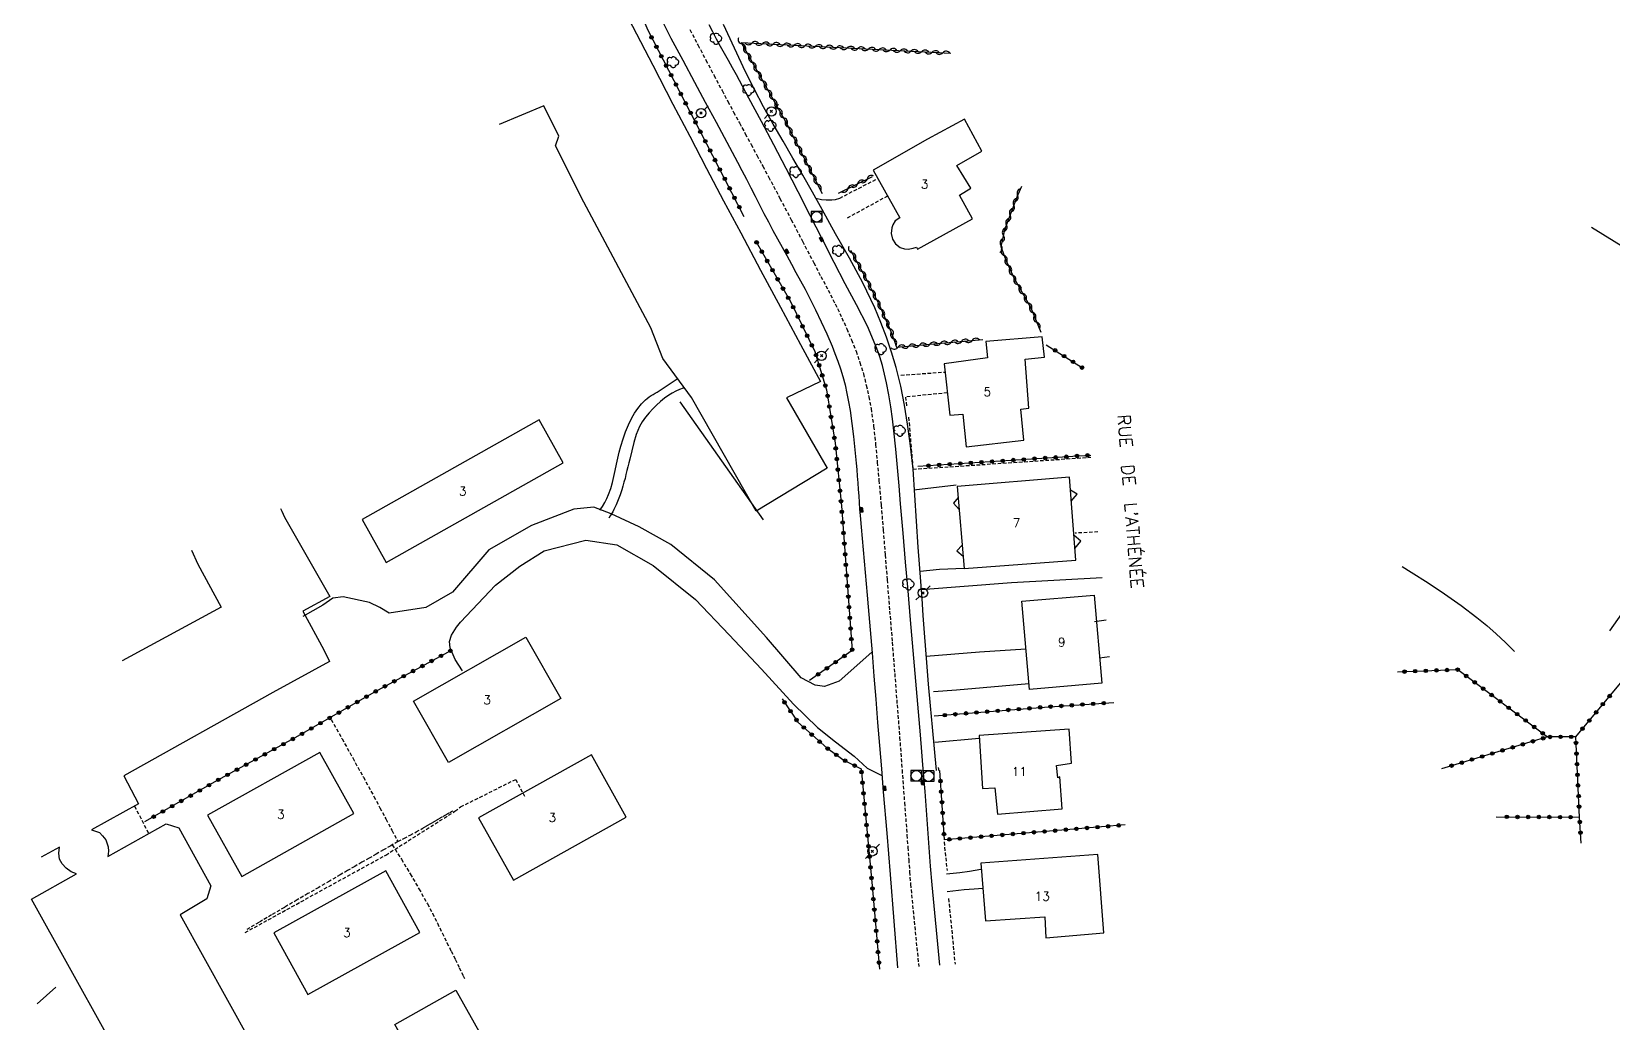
# Model space of a CAD drawing. Header units: millimetres. Extents: x 146997 to 148001, y 141998 to 143001.
# Drawn here: x 147418 to 147641.2, y 142749.5 to 142889.4 of the extents above; entities that cross this region are included whole.
import ezdxf
from ezdxf.enums import TextEntityAlignment as Align

# ---------------------------------------------------------------- set-up
doc = ezdxf.new("R2010")
doc.units = ezdxf.units.MM
doc.linetypes.add('DASHED', pattern=[0.75, 0.5, -0.25])
doc.layers.get('0').update_dxf_attribs({"linetype": 'CONTINUOUS'})
for name, color, linetype in [('W0001', 6, 'DASHED'), ('W0008', 7, 'CONTINUOUS'), ('W0014', 7, 'CONTINUOUS'), ('W0017', 7, 'CONTINUOUS'), ('W0070', 7, 'DASHED'), ('W0071', 7, 'CONTINUOUS'), ('W0101', 7, 'CONTINUOUS'), ('W0104', 1, 'CONTINUOUS'), ('W0112', 1, 'DASHED'), ('W0300', 7, 'CONTINUOUS'), ('W0310', 3, 'CONTINUOUS'), ('W0323', 7, 'CONTINUOUS'), ('W0330', 7, 'CONTINUOUS'), ('W0333', 7, 'CONTINUOUS'), ('W0401', 7, 'CONTINUOUS'), ('W0420', 7, 'CONTINUOUS'), ('W0473', 7, 'CONTINUOUS'), ('W0989', 7, 'CONTINUOUS'), ('W0991', 7, 'CONTINUOUS')]:
    doc.layers.add(name, color=color, linetype=linetype)
doc.styles.get("Standard").update_dxf_attribs({"font": 'romans.shx', "width": 0.85})

# ---------------------------------------------------------------- blocks, each defined once
blk = doc.blocks.new('T401')
for p, q in [((-0.3, 0.3), (0, 0.3)), ((-0.3, -0.25), (-0.3, 0.3)), ((-0.3, 0.15), (0, 0.15)), ((-0.3, 0), (0, 0)), ((0, 0.3), (0, -0.25)), ((-0.3, -0.15), (0, -0.15)), ((-0.3, -0.25), (-0.3, -0.3)), ((-0.3, -0.3), (0, -0.3)), ((0, -0.3), (0, -0.25))]:
    blk.add_line(p, q)
blk = doc.blocks.new('T473')
for p, q in [((-0.166667, 0.166667), (0.166667, -0.166667)), ((-0.166667, -0.166667), (0.166667, 0.166667)), ((0.500001, 0.500001), (1.000002, 1.000002)), ((-1.000002, -1.000002), (-0.500001, -0.500001))]:
    blk.add_line(p, q)
blk.add_ellipse((0, 0), major_axis=(0.471405, 0.471405), ratio=1, start_param=5.4977871438, end_param=11.780972451)
blk = doc.blocks.new('T420')
for p, q in [((0.75, 0.75), (-0.75, 0.75)), ((-0.75, 0.75), (-0.75, -0.75)), ((0.75, 0.75), (0.75, -0.75)), ((0.75, -0.75), (-0.75, -0.75))]:
    blk.add_line(p, q)
blk.add_ellipse((0, 0), major_axis=(-0.53, 0.53), ratio=1, start_param=3.926991, end_param=10.210176)
blk = doc.blocks.new('T300')
for p, q in [((-0.8, 0.51), (-0.86, 0.34)), ((-0.86, 0.34), (-0.86, 0.17)), ((-0.86, 0.17), (-0.74, 0.06)), ((-0.69, 0.63), (-0.8, 0.51)), ((-0.8, -0.06), (-0.74, 0.06)), ((-0.74, 0.06), (-0.69, 0.11)), ((-0.57, 0.69), (-0.69, 0.63)), ((-0.46, 0.69), (-0.57, 0.69)), ((-0.29, 0.63), (-0.46, 0.69)), ((-0.29, 0.63), (-0.17, 0.74)), ((-0.23, 0.57), (-0.29, 0.63)), ((-0.17, 0.74), (-0.06, 0.8)), ((-0.06, 0.8), (0.06, 0.8)), ((0.06, 0.8), (0.23, 0.74)), ((0.23, 0.74), (0.34, 0.63)), ((0.34, 0.63), (0.4, 0.51)), ((0.46, 0.46), (0.34, 0.46)), ((0.4, 0.51), (0.4, 0.46)), ((0.57, 0.4), (0.46, 0.46)), ((0.57, 0.4), (0.69, 0.29)), ((0.69, 0.29), (0.74, 0.17)), ((0.74, 0.06), (0.69, -0.17)), ((0.74, 0.17), (0.74, 0.06)), ((-0.8, -0.17), (-0.8, -0.06)), ((-0.8, -0.23), (-0.8, -0.17)), ((-0.74, -0.34), (-0.8, -0.23)), ((-0.69, -0.4), (-0.74, -0.34)), ((-0.51, -0.46), (-0.69, -0.4)), ((-0.4, -0.46), (-0.51, -0.46)), ((-0.4, -0.46), (-0.34, -0.46)), ((-0.34, -0.46), (-0.34, -0.4)), ((-0.34, -0.51), (-0.34, -0.46)), ((-0.29, -0.63), (-0.34, -0.51)), ((-0.17, -0.74), (-0.29, -0.63)), ((-0.06, -0.8), (-0.17, -0.74)), ((0.06, -0.8), (-0.06, -0.8)), ((0.17, -0.74), (0.06, -0.8)), ((0.23, -0.69), (0.17, -0.74)), ((0.29, -0.46), (0.23, -0.46)), ((0.29, -0.63), (0.23, -0.69)), ((0.46, -0.4), (0.29, -0.46)), ((0.34, -0.51), (0.29, -0.63)), ((0.34, -0.51), (0.34, -0.46)), ((0.57, -0.34), (0.46, -0.4)), ((0.63, -0.29), (0.57, -0.34)), ((0.69, -0.17), (0.63, -0.29))]:
    blk.add_line(p, q)
blk = doc.blocks.new('t323o')
at = {"color": 0, "linetype": 'Continuous'}
for radius in [0.25, 0.15]:
    blk.add_circle((0, 0), radius, dxfattribs=at)
blk = doc.blocks.new('t310o')
at = {"color": 0, "linetype": 'Continuous'}
for centre, start, end in [((-0.5, 0.38), 216.8699, 323.1304), ((0.5, -0.37), 36.8699, 143.1303)]:
    blk.add_arc(centre, 0.625, start, end, dxfattribs=at)

msp = doc.modelspace()

# ---------------------------------------------------------------- linework, layer by layer
at = {"layer": 'W0001'}
msp.add_lwpolyline([(147510.93, 142889.65), (147512.06, 142887.49), (147513.19, 142885.34), (147514.33, 142883.19), (147515.47, 142881.04), (147516.28, 142879.52), (147517.1, 142878), (147517.92, 142876.47), (147518.75, 142874.95), (147519.57, 142873.43), (147520.39, 142871.91), (147521.21, 142870.39), (147522.03, 142868.86), (147523.64, 142865.83), (147525.24, 142862.8), (147526.83, 142859.77), (147528.41, 142856.73), (147529.42, 142854.8), (147530.44, 142852.88), (147531.44, 142850.94), (147532.38, 142848.97), (147533.08, 142847.42), (147533.75, 142845.86), (147534.38, 142844.27), (147534.94, 142842.66), (147535.42, 142841.06), (147535.83, 142839.44), (147536.19, 142837.81), (147536.5, 142836.16), (147536.87, 142833.63), (147537.15, 142831.09), (147537.37, 142828.55), (147537.61, 142826.01), (147537.93, 142822.5), (147538.22, 142818.99), (147538.49, 142815.49), (147538.77, 142811.98), (147539.13, 142807.57), (147539.49, 142803.16), (147539.84, 142798.75), (147540.18, 142794.34), (147540.54, 142789.74), (147540.88, 142785.14), (147541.22, 142780.54), (147541.57, 142775.94), (147541.69, 142774.2), (147541.82, 142772.47), (147541.95, 142770.73), (147542.07, 142769), (147542.07, 142769), (147542.07, 142769), (147542.07, 142769), (147543.23, 142757.39), (147543.23, 142757.39), (147543.23, 142757.39)], dxfattribs=at)
at = {"layer": 'W0008'}
for points in [[(147502.69, 142910.48), (147502.72, 142909.5), (147502.78, 142908.51), (147502.86, 142907.53), (147502.96, 142906.55), (147503.16, 142905.04), (147503.39, 142903.53), (147503.66, 142902.03), (147503.96, 142900.53), (147504.25, 142899.13), (147504.56, 142897.74), (147504.91, 142896.35), (147505.33, 142894.98), (147506.62, 142891.66), (147508.22, 142888.46), (147509.92, 142885.34), (147511.57, 142882.21)], [(147511.57, 142882.21), (147513.1, 142879.4), (147514.63, 142876.59), (147516.14, 142873.78), (147517.64, 142870.95), (147518.28, 142869.75), (147518.9, 142868.54), (147519.52, 142867.33), (147520.14, 142866.12), (147520.76, 142864.92), (147521.38, 142863.71), (147522.01, 142862.5), (147522.64, 142861.3), (147523.28, 142860.11), (147523.93, 142858.92), (147524.59, 142857.74), (147525.25, 142856.56), (147525.9, 142855.38), (147526.55, 142854.19), (147527.19, 142853), (147527.8, 142851.79), (147528.64, 142850.11), (147529.46, 142848.41), (147530.25, 142846.7), (147530.99, 142844.97), (147531.41, 142843.91), (147531.82, 142842.84), (147532.19, 142841.75), (147532.53, 142840.66), (147532.84, 142839.48), (147533.1, 142838.29), (147533.33, 142837.1), (147533.54, 142835.9), (147533.81, 142834.05), (147534.04, 142832.19), (147534.22, 142830.33), (147534.4, 142828.46), (147534.49, 142827.54), (147534.56, 142826.61), (147534.63, 142825.68), (147534.7, 142824.75), (147534.76, 142823.82), (147534.83, 142822.89), (147534.89, 142821.97), (147534.97, 142821.04), (147535.1, 142819.43), (147535.24, 142817.82), (147535.38, 142816.22), (147535.53, 142814.61), (147535.67, 142813), (147535.82, 142811.4), (147535.96, 142809.79), (147536.1, 142808.18), (147536.37, 142804.92), (147536.64, 142801.65), (147536.91, 142798.38), (147537.17, 142795.12), (147537.43, 142791.85), (147537.69, 142788.58), (147537.96, 142785.31), (147538.23, 142782.04), (147538.71, 142776.21), (147539.2, 142770.38), (147539.2, 142770.38), (147540.23, 142757.2), (147540.23, 142757.2)]]:
    msp.add_lwpolyline(points, dxfattribs=at)
at = {"layer": 'W0014'}
for points in [[(147546.23, 142757.58), (147546.23, 142757.58), (147545.11, 142768.92), (147545.11, 142768.92), (147545.11, 142768.92), (147544.91, 142771.55), (147544.72, 142774.18), (147544.53, 142776.81), (147544.33, 142779.44), (147544.13, 142782.07), (147543.93, 142784.7), (147543.48, 142790.1), (147543.03, 142795.5), (147542.56, 142800.91), (147542.09, 142806.31), (147541.74, 142810.4), (147541.39, 142814.49), (147541.03, 142818.58), (147540.67, 142822.68), (147540.45, 142825.26), (147540.24, 142827.84), (147540.01, 142830.41), (147539.73, 142832.99), (147539.51, 142834.7), (147539.28, 142836.4), (147539.01, 142838.1), (147538.68, 142839.79), (147538.4, 142841.02), (147538.1, 142842.25), (147537.75, 142843.46), (147537.34, 142844.65), (147536, 142847.77), (147534.47, 142850.8), (147532.86, 142853.78), (147531.3, 142856.78), (147529.62, 142860.11), (147527.93, 142863.43), (147526.23, 142866.75), (147524.52, 142870.06), (147522.78, 142873.37), (147521.02, 142876.66), (147519.25, 142879.96), (147517.49, 142883.25), (147516.94, 142884.27), (147516.38, 142885.28), (147515.81, 142886.28), (147515.25, 142887.29), (147514.69, 142888.3), (147514.15, 142889.32), (147513.63, 142890.35)], [(147545.76, 142785.05), (147545.46, 142788.1), (147545.17, 142791.15), (147544.89, 142794.2), (147544.63, 142797.25), (147544.43, 142799.67), (147544.24, 142802.08), (147544.06, 142804.5), (147543.88, 142806.92), (147543.7, 142809.33), (147543.53, 142811.75), (147543.35, 142814.17), (147543.17, 142816.58), (147542.92, 142820.26), (147542.7, 142823.94), (147542.43, 142827.62), (147542.03, 142831.28), (147541.65, 142833.97), (147541.21, 142836.65), (147540.69, 142839.32), (147540.04, 142841.96), (147539.41, 142844.11), (147538.69, 142846.22), (147537.89, 142848.31), (147537.02, 142850.37), (147535.32, 142853.92), (147533.44, 142857.39), (147531.5, 142860.82), (147529.59, 142864.26), (147528.24, 142866.69), (147526.86, 142869.1), (147525.47, 142871.5), (147524.08, 142873.9), (147522.69, 142876.31), (147521.34, 142878.73), (147520.04, 142881.19), (147518.79, 142883.67), (147517.2, 142887.01), (147515.68, 142890.39)]]:
    msp.add_lwpolyline(points, dxfattribs=at)
at = {"layer": 'W0017'}
for points in [[(147662.98, 142871.63), (147653.92, 142877.38), (147643.03, 142858.75), (147638.22, 142861.71)], [(147528.72, 142865.84), (147529.53, 142865.68), (147530.18, 142865.6), (147530.98, 142865.64), (147531.47, 142865.69), (147532.08, 142865.86)], [(147548.5, 142825.34), (147542.55, 142824.61)], [(147536.62, 142801.76), (147532.01, 142797.67), (147529.91, 142796.91), (147528.62, 142797.12), (147526.64, 142798.14), (147521.75, 142803.84), (147514.42, 142811.96), (147508.23, 142816.97), (147503.77, 142819.44), (147499.8, 142821.28), (147497.38, 142822.22), (147494.52, 142821.95), (147488.54, 142819.64), (147482.54, 142816.19), (147477.4, 142810.24), (147473.64, 142808.08), (147468.46, 142807.26), (147467.14, 142808.06), (147465.68, 142808.79), (147461.97, 142809.59), (147460.52, 142809.39), (147459.11, 142808.42), (147456.26, 142806.81)], [(147478.84, 142799.14), (147477.78, 142800.73), (147477.1, 142802.37), (147477, 142803.25), (147477.26, 142804.15), (147477.95, 142805.31), (147478.55, 142805.98), (147483.5, 142811.24), (147486.91, 142813.89), (147490.37, 142816.05), (147496.22, 142817.57), (147500.6, 142816.9), (147505.76, 142814), (147511.73, 142809.2), (147516.48, 142804.21), (147521.02, 142799.38), (147525.57, 142794.41), (147528.96, 142791.11), (147531.5, 142789.12), (147534.14, 142787.07), (147535.97, 142785.38), (147538.03, 142784.37)], [(147549.66, 142813.56), (147546.18, 142813.41), (147543.42, 142813.15)], [(147543.6, 142810.6), (147556.34, 142811.59), (147569.13, 142812.3)], [(147544.29, 142801.22), (147551.8, 142801.79)], [(147551.8, 142801.79), (147558.37, 142802.23)], [(147558.79, 142797.31), (147548.58, 142796.39), (147545.33, 142796.15)], [(147545.52, 142789.04), (147551.78, 142789.63)], [(147547.15, 142770.46), (147549.03, 142770.64), (147550.4, 142770.83), (147551.99, 142771.11)], [(147547.27, 142767.97), (147549.64, 142768.24), (147551.04, 142768.36), (147552.3, 142768.45)], [(147421.39, 142754.49), (147418.78, 142752.12)]]:
    msp.add_lwpolyline(points, dxfattribs=at)
at = {"layer": 'W0070'}
for points in [[(147460.29, 142792.25), (147461.81, 142789.54), (147463.32, 142786.83), (147464.82, 142784.11), (147466.31, 142781.38), (147467.16, 142779.8), (147468.01, 142778.21), (147468.86, 142776.61), (147469.7, 142775.02)], [(147448.12, 142762.18), (147467.99, 142773.12), (147477.76, 142779.31), (147478.55, 142779.92), (147486.33, 142783.8), (147487.57, 142781.41)], [(147469.7, 142775.02), (147470.55, 142775.47), (147471.41, 142775.92), (147472.26, 142776.38), (147473.11, 142776.85), (147473.6, 142777.13), (147474.09, 142777.42), (147474.57, 142777.7), (147475.06, 142777.99), (147475.54, 142778.28), (147476.03, 142778.57), (147476.52, 142778.85), (147477.02, 142779.13), (147477.14, 142779.19), (147477.26, 142779.26), (147477.38, 142779.32), (147477.51, 142779.38)], [(147469.7, 142775.02), (147468.68, 142774.43), (147467.66, 142773.85), (147466.65, 142773.26), (147465.63, 142772.68), (147464.61, 142772.1), (147463.6, 142771.51), (147462.58, 142770.93), (147461.57, 142770.34), (147460.04, 142769.45), (147458.52, 142768.56), (147457, 142767.67), (147455.47, 142766.78), (147453.67, 142765.73), (147451.87, 142764.67), (147450.07, 142763.62), (147448.27, 142762.56)], [(147468.9, 142774.58), (147470.19, 142772.53), (147471.45, 142770.45), (147472.67, 142768.35), (147473.86, 142766.24), (147474.58, 142764.88), (147475.27, 142763.5), (147475.95, 142762.12), (147476.63, 142760.74), (147477.21, 142759.57), (147477.8, 142758.4), (147478.37, 142757.22), (147478.93, 142756.04), (147478.97, 142755.95), (147479.01, 142755.86), (147479.04, 142755.78), (147479.08, 142755.69)]]:
    msp.add_lwpolyline(points, dxfattribs=at)
at = {"layer": 'W0071'}
for points in [[(147498.22, 142821.83), (147498.58, 142822.35), (147498.9, 142822.89), (147499.19, 142823.45), (147499.44, 142824.03), (147499.74, 142824.86), (147499.98, 142825.71), (147500.19, 142826.57), (147500.38, 142827.43), (147500.55, 142828.29), (147500.74, 142829.15), (147500.95, 142830), (147501.19, 142830.85), (147501.51, 142831.86), (147501.85, 142832.87), (147502.24, 142833.87), (147502.71, 142834.84), (147503.12, 142835.52), (147503.58, 142836.18), (147504.09, 142836.8), (147504.65, 142837.37), (147504.9, 142837.59), (147505.17, 142837.79), (147505.45, 142837.98), (147505.73, 142838.16), (147506.02, 142838.32), (147506.3, 142838.49), (147506.58, 142838.66), (147506.86, 142838.84), (147507.43, 142839.22), (147507.99, 142839.6), (147508.56, 142839.98), (147509.12, 142840.36)], [(147509.99, 142839.03), (147509.46, 142838.84), (147508.94, 142838.61), (147508.43, 142838.35), (147507.95, 142838.06), (147507.34, 142837.63), (147506.77, 142837.15), (147506.23, 142836.65), (147505.71, 142836.12), (147505.18, 142835.54), (147504.67, 142834.94), (147504.21, 142834.3), (147503.81, 142833.61), (147503.34, 142832.5), (147503.01, 142831.34), (147502.73, 142830.18), (147502.44, 142829.03), (147502.3, 142828.48), (147502.16, 142827.93), (147502.03, 142827.39), (147501.9, 142826.84), (147501.77, 142826.29), (147501.62, 142825.74), (147501.47, 142825.2), (147501.3, 142824.66), (147501.06, 142823.96), (147500.79, 142823.26), (147500.5, 142822.57), (147500.18, 142821.89), (147500.03, 142821.58), (147499.86, 142821.28), (147499.68, 142820.99), (147499.5, 142820.7)], [(147640.8, 142804.79), (147643.08, 142807.99)]]:
    msp.add_lwpolyline(points, dxfattribs=at)
at = {"layer": 'W0101'}
for points in [[(147536.78, 142869.82), (147540.57, 142863.08), (147539.93, 142862.65), (147539.59, 142862.11), (147539.42, 142861.65), (147539.33, 142860.89), (147539.54, 142860.06), (147539.95, 142859.41), (147540.6, 142858.9), (147541.23, 142858.69), (147541.75, 142858.67), (147542.45, 142858.79), (147542.91, 142858.96), (147543.08, 142858.65), (147550.82, 142862.93), (147548.99, 142866.27), (147550.61, 142867.26), (147548.61, 142870.45), (147552.14, 142872.51), (147549.7, 142877.02), (147544.47, 142874.2)], [(147546.81, 142842.46), (147547.63, 142835.22), (147549.45, 142835.34), (147549.95, 142830.75), (147558.09, 142831.68), (147557.66, 142836.09), (147558.76, 142836.22), (147558.24, 142843.13), (147561.01, 142843.41), (147560.65, 142846.3), (147552.72, 142845.62), (147552.93, 142843.33)], [(147468.06, 142814.42), (147493.05, 142828.48), (147489.64, 142834.55), (147464.65, 142820.49)], [(147548.67, 142825.15), (147549.66, 142813.56), (147565.4, 142814.74), (147564.52, 142826.49)], [(147568.01, 142809.83), (147569.07, 142797.37), (147558.86, 142796.51), (147557.8, 142808.97)], [(147471.89, 142794.83), (147487.77, 142803.88), (147492.7, 142795.23), (147476.82, 142786.19)], [(147551.76, 142789.99), (147552.26, 142782.51), (147553.96, 142782.61), (147554.35, 142778.91), (147563.5, 142779.66), (147563.14, 142784.14), (147562.87, 142784.04), (147562.71, 142785.77), (147564.82, 142786.1), (147564.46, 142790.9)], [(147463.5, 142778.98), (147458.66, 142787.62), (147442.83, 142778.74), (147447.67, 142770.1)], [(147497.02, 142787.27), (147481.08, 142778.39), (147486, 142769.57), (147501.93, 142778.45)], [(147552.01, 142771.99), (147552.67, 142763.82), (147561.02, 142764.42), (147561.18, 142761.42), (147569.36, 142762.12), (147568.5, 142773.18)], [(147467.99, 142770.9), (147452.19, 142762.14), (147457, 142753.45), (147472.81, 142762.2)], [(147477.89, 142754.04), (147486.71, 142738.28), (147478.11, 142733.46), (147469.27, 142749.22)]]:
    msp.add_lwpolyline(points, close=True, dxfattribs=at)
for points in [[(147453.11, 142822.03), (147453.31, 142821.66), (147453.71, 142820.81), (147460.11, 142809.63), (147456.26, 142807.55), (147459.26, 142802.1), (147460.03, 142800.45), (147452.02, 142796.05), (147431.02, 142784.3), (147433.06, 142780.33), (147426.42, 142776.69), (147427.55, 142776.31), (147427.97, 142775.84), (147428.46, 142775.27), (147428.79, 142774.3), (147428.86, 142773.66), (147428.74, 142772.92), (147436.98, 142777.53), (147438.77, 142776.96), (147443.27, 142768.75), (147442.74, 142766.92), (147438.96, 142764.67), (147448.96, 142746.59)], [(147440.56, 142816.16), (147441.44, 142814.17), (147444.73, 142808.11), (147430.79, 142800.56)], [(147433.85, 142738.38), (147417.98, 142766.91), (147424.32, 142770.45), (147423.55, 142770.73), (147422.86, 142771.25), (147422.28, 142771.88), (147421.92, 142772.53), (147421.82, 142773.4), (147421.9, 142774.21), (147419.34, 142772.81)]]:
    msp.add_lwpolyline(points, dxfattribs=at)
at = {"layer": 'W0104'}
for points in [[(147548.8, 142823.62), (147548.14, 142822.8), (147548.95, 142821.89)], [(147564.77, 142823.1), (147565.59, 142824.05), (147564.66, 142824.64)], [(147565.27, 142816.42), (147566.13, 142817.44), (147565.14, 142818.27)], [(147549.38, 142816.86), (147548.63, 142816.09), (147549.51, 142815.3)], [(147569.69, 142806.26), (147568.07, 142806.04)], [(147568.76, 142800.94), (147570.17, 142801.13)]]:
    msp.add_lwpolyline(points, dxfattribs=at)
at = {"layer": 'W0112'}
for points in [[(147532.08, 142865.86), (147537.45, 142868.64)], [(147538.84, 142866.15), (147532.96, 142862.94)], [(147540.73, 142840.87), (147546.94, 142841.31)], [(147547.27, 142838.37), (147541.37, 142837.78), (147541.52, 142836.45)], [(147541.81, 142834.93), (147542.41, 142827.59), (147567.54, 142829.28)], [(147568.53, 142818.73), (147565.33, 142818.57)], [(147545.97, 142785.48), (147546.07, 142784.95)], [(147432.52, 142780.03), (147434.51, 142776.15)], [(147546.81, 142774.97), (147547.23, 142770.96)], [(147547.45, 142766.97), (147548.36, 142757.72)]]:
    msp.add_lwpolyline(points, dxfattribs=at)
at = {"layer": 'W0300'}
for points in [[(147509.52, 142837.11), (147521.25, 142820.45)], [(147611.5, 142813.87), (147612.77, 142813.06), (147615.14, 142811.54), (147617.49, 142809.98), (147619.8, 142808.36), (147622.05, 142806.66), (147623.43, 142805.53), (147624.77, 142804.35), (147626.07, 142803.12), (147627.33, 142801.85)]]:
    msp.add_lwpolyline(points, dxfattribs=at)
at = {"layer": 'W0310'}
for points in [[(147518.17, 142887.82), (147524.44, 142876.69), (147529.62, 142866.5)], [(147518.17, 142887.82), (147547.76, 142886.32)], [(147531.91, 142866.54), (147536.72, 142868.93)], [(147557.73, 142867.49), (147557.08, 142866.02), (147555.34, 142861.37), (147554.84, 142859.01), (147555.47, 142857.26), (147556.6, 142854.7), (147559.05, 142850.39), (147560.47, 142846.94)], [(147533.62, 142858.53), (147535.9, 142854.28), (147537.73, 142850.63), (147539.22, 142847.29), (147539.81, 142845.65), (147540.1, 142844.81), (147552.29, 142845.9)]]:
    msp.add_lwpolyline(points, dxfattribs=at)
at = {"layer": 'W0323'}
for points in [[(147518.6, 142863.24), (147512.42, 142875.23), (147504.97, 142889.61), (147503.17, 142894.14), (147500.92, 142900.85), (147500.13, 142908.36)], [(147520.28, 142859.71), (147525.12, 142851.26), (147528.58, 142844.21), (147530.23, 142838.8), (147531.45, 142831.25), (147532.32, 142822.43), (147533.09, 142812.23), (147533.85, 142801.99), (147527.81, 142797.77)], [(147561.23, 142845.17), (147566.37, 142841.89)], [(147636, 142789.8), (147643.72, 142799.1), (147651.63, 142809.56), (147661.96, 142827.3), (147671.6, 142842.86), (147680.82, 142824.58), (147686.74, 142811.03)], [(147543.12, 142828.01), (147565.01, 142829.42), (147567.52, 142829.58)], [(147477.31, 142802.06), (147466.32, 142796.08), (147455.55, 142789.88), (147444.2, 142783.65), (147433.91, 142777.79)], [(147610.83, 142798.99), (147619.35, 142799.3), (147632.02, 142789.79), (147617.03, 142785.31)], [(147523.95, 142795.19), (147526.18, 142791.86), (147530.24, 142788.24), (147532.66, 142786.52), (147535.12, 142785.27), (147536.67, 142768.78), (147537.7, 142757.03)], [(147545.42, 142792.75), (147561.01, 142794.01), (147570.77, 142794.66)], [(147636.54, 142778.45), (147636, 142789.8), (147632.02, 142789.79)], [(147572.38, 142777.38), (147565.7, 142776.84), (147546.86, 142775.27), (147546.2, 142785.06)], [(147624.78, 142778.52), (147636.54, 142778.45)], [(147636.76, 142774.79), (147636.54, 142778.45)]]:
    msp.add_lwpolyline(points, dxfattribs=at)
at = {"layer": 'W0330'}
msp.add_lwpolyline([(147529.37, 142839.98), (147524.58, 142837.65), (147530.32, 142827.73), (147520.27, 142821.67), (147511.13, 142837.73), (147507.1, 142843.21), (147505.43, 142847.57), (147495.96, 142865.31), (147491.94, 142873.25), (147492.41, 142874.61), (147490.32, 142878.89), (147484.01, 142876.26)], dxfattribs=at)
at = {"layer": 'W0333'}
msp.add_lwpolyline([(147497.21, 142901.15), (147500.02, 142895.64), (147502.84, 142890.14), (147505.68, 142884.64), (147508.52, 142879.15), (147510.9, 142874.6), (147513.29, 142870.05), (147515.69, 142865.5), (147518.1, 142860.96), (147520.9, 142855.71), (147523.71, 142850.46), (147526.53, 142845.22), (147529.37, 142839.98)], dxfattribs=at)

# ---------------------------------------------------------------- block references
at = {"layer": 'W0300'}
for p in [(147514.63, 142888.36), (147508.57, 142885.04), (147519.24, 142881.12), (147522.33, 142876.07), (147525.89, 142869.54), (147531.93, 142858.4), (147537.91, 142844.53), (147540.59, 142833), (147541.81, 142811.31)]:
    msp.add_blockref('T300', p, dxfattribs=at)
at = {"layer": 'W0310'}
for p, rotation in [((147518.27, 142887.64), 299.41543252599), ((147519.01, 142886.33), 299.41543252599), ((147519.67, 142887.74), 357.1079875270503), ((147521.17, 142887.66), 357.1079875270503), ((147522.67, 142887.59), 357.1079875270503), ((147524.16, 142887.51), 357.1079875270503), ((147525.66, 142887.44), 357.1079875270503), ((147527.16, 142887.36), 357.1079875270503), ((147528.66, 142887.29), 357.1079875270503), ((147530.16, 142887.21), 357.1079875270503), ((147531.65, 142887.13), 357.1079875270503), ((147533.15, 142887.06), 357.1079875270503), ((147534.65, 142886.98), 357.1079875270503), ((147519.74, 142885.03), 299.41543252599), ((147536.15, 142886.91), 357.1079875270503), ((147537.65, 142886.83), 357.1079875270503), ((147539.15, 142886.76), 357.1079875270503), ((147540.64, 142886.68), 357.1079875270503), ((147542.14, 142886.6), 357.1079875270503), ((147543.64, 142886.53), 357.1079875270503), ((147545.14, 142886.45), 357.1079875270503), ((147546.64, 142886.38), 357.1079875270503), ((147520.48, 142883.72), 299.41543252599), ((147521.22, 142882.41), 299.41543252599), ((147521.95, 142881.11), 299.41543252599), ((147522.69, 142879.8), 299.41543252599), ((147523.43, 142878.49), 299.41543252599), ((147524.16, 142877.19), 299.41543252599), ((147524.87, 142875.86), 296.9439237210186), ((147525.54, 142874.53), 296.9439237210186), ((147526.22, 142873.19), 296.9439237210186), ((147526.9, 142871.85), 296.9439237210186), ((147527.58, 142870.51), 296.9439237210186), ((147528.26, 142869.18), 296.9439237210186), ((147528.94, 142867.84), 296.9439237210186), ((147533.25, 142867.21), 26.40763248023261), ((147534.6, 142867.88), 26.40763248023261), ((147535.94, 142868.55), 26.40763248023261), ((147557.19, 142866.28), 246.0731093361105), ((147556.65, 142864.88), 249.5235453159895), ((147555.6, 142862.07), 249.5235453159895), ((147556.12, 142863.47), 249.5235453159895), ((147555.18, 142860.63), 258.1174546837054), ((147533.83, 142858.15), 298.1898017134108), ((147554.87, 142859.16), 258.1174546837054), ((147555.29, 142857.75), 289.856823439255), ((147534.54, 142856.83), 298.1898017134108), ((147535.25, 142855.5), 298.1898017134108), ((147555.87, 142856.36), 293.7540051430014), ((147535.95, 142854.18), 296.4959596106375), ((147536.62, 142852.84), 296.4959596106375), ((147556.47, 142854.99), 293.7540051430014), ((147557.18, 142853.67), 299.6272957699336), ((147537.29, 142851.5), 296.4959596106375), ((147557.92, 142852.36), 299.6272957699336), ((147558.67, 142851.06), 299.6272957699336), ((147537.94, 142850.14), 294.1470209299135), ((147538.56, 142848.77), 294.1470209299135), ((147559.32, 142849.72), 292.3884825822869), ((147559.9, 142848.33), 292.3884825822869), ((147539.17, 142847.41), 294.1470209299135), ((147539.68, 142846), 289.6074754025792), ((147540.34, 142844.83), 5.131717049987131), ((147541.83, 142844.96), 5.131717049987131), ((147543.33, 142845.1), 5.131717049987131), ((147544.82, 142845.23), 5.131717049987131), ((147546.31, 142845.37), 5.131717049987131), ((147547.81, 142845.5), 5.131717049987131), ((147549.3, 142845.64), 5.131717049987131), ((147550.8, 142845.77), 5.131717049987131)]:
    msp.add_blockref('t310o', p, dxfattribs=dict(at, rotation=rotation))
at = {"layer": 'W0323'}
for p, rotation in [((147505.51, 142888.56), 117.3783760189739), ((147506.2, 142887.23), 117.3783760189739), ((147506.89, 142885.9), 117.3783760189739), ((147507.58, 142884.57), 117.3783760189739), ((147508.27, 142883.23), 117.3783760189739), ((147508.96, 142881.9), 117.3783760189739), ((147509.65, 142880.57), 117.3783760189739), ((147510.34, 142879.24), 117.3783760189739), ((147511.03, 142877.91), 117.3783760189739), ((147511.72, 142876.57), 117.3783760189739), ((147512.41, 142875.24), 117.3783760189739), ((147513.1, 142873.91), 117.2662015902009), ((147513.79, 142872.58), 117.2662015902009), ((147514.47, 142871.24), 117.2662015902009), ((147515.16, 142869.91), 117.2662015902009), ((147515.85, 142868.58), 117.2662015902009), ((147516.53, 142867.24), 117.2662015902009), ((147517.22, 142865.91), 117.2662015902009), ((147517.91, 142864.58), 117.2662015902009), ((147520.34, 142859.61), 299.7645908867056), ((147521.09, 142858.3), 299.7645908867056), ((147521.83, 142857), 299.7645908867056), ((147522.58, 142855.7), 299.7645908867056), ((147523.32, 142854.4), 299.7645908867056), ((147524.07, 142853.09), 299.7645908867056), ((147524.81, 142851.79), 299.7645908867056), ((147525.51, 142850.46), 296.17695387017), ((147526.17, 142849.12), 296.17695387017), ((147526.83, 142847.77), 296.17695387017), ((147527.49, 142846.43), 296.17695387017), ((147528.15, 142845.08), 296.17695387017), ((147528.74, 142843.7), 286.9098146157211), ((147562.5, 142844.36), 327.4416045317814), ((147563.76, 142843.55), 327.4416045317814), ((147565.02, 142842.75), 327.4416045317814), ((147529.17, 142842.27), 286.9098146157211), ((147529.61, 142840.83), 286.9098146157211), ((147566.29, 142841.94), 327.4416045317814), ((147530.04, 142839.4), 286.9098146157211), ((147530.37, 142837.94), 279.1788223962611), ((147530.61, 142836.45), 279.1788223962611), ((147530.84, 142834.97), 279.1788223962611), ((147531.08, 142833.49), 279.1788223962611), ((147531.32, 142832.01), 279.1788223962611), ((147531.52, 142830.53), 275.6514278849525), ((147531.67, 142829.03), 275.6514278849525), ((147559.58, 142829.07), 3.692647008098363), ((147561.08, 142829.17), 3.692647008098363), ((147562.58, 142829.26), 3.692647008098363), ((147564.07, 142829.36), 3.692647008098363), ((147565.57, 142829.46), 3.560400552215909), ((147567.07, 142829.55), 3.560400552215909), ((147531.81, 142827.54), 275.6514278849525), ((147544.61, 142828.1), 3.692647008098363), ((147546.11, 142828.2), 3.692647008098363), ((147547.61, 142828.3), 3.692647008098363), ((147549.1, 142828.39), 3.692647008098363), ((147550.6, 142828.49), 3.692647008098363), ((147552.1, 142828.59), 3.692647008098363), ((147553.59, 142828.68), 3.692647008098363), ((147555.09, 142828.78), 3.692647008098363), ((147556.59, 142828.88), 3.692647008098363), ((147558.08, 142828.97), 3.692647008098363), ((147531.96, 142826.05), 275.6514278849525), ((147532.11, 142824.55), 275.6514278849525), ((147532.26, 142823.06), 275.6514278849525), ((147532.38, 142821.57), 274.3385748738657), ((147532.5, 142820.07), 274.3385748738657), ((147532.61, 142818.58), 274.3385748738657), ((147532.73, 142817.08), 274.3385748738657), ((147532.84, 142815.58), 274.3385748738657), ((147532.95, 142814.09), 274.3385748738657), ((147533.07, 142812.59), 274.3385748738657), ((147533.18, 142811.1), 274.2411374346564), ((147533.29, 142809.6), 274.2411374346564), ((147533.4, 142808.11), 274.2411374346564), ((147533.51, 142806.61), 274.2411374346564), ((147533.62, 142805.11), 274.2411374346564), ((147533.73, 142803.62), 274.2411374346564), ((147474.47, 142800.52), 208.5519834171338), ((147475.79, 142801.24), 208.5519834171338), ((147477.11, 142801.95), 208.5519834171338), ((147531.5, 142800.35), 214.964007374505), ((147532.73, 142801.21), 214.964007374505), ((147533.84, 142802.12), 274.2411374346564), ((147470.52, 142798.37), 208.5519834171338), ((147471.84, 142799.09), 208.5519834171338), ((147473.15, 142799.8), 208.5519834171338), ((147529.04, 142798.63), 214.964007374505), ((147530.27, 142799.49), 214.964007374505), ((147611.83, 142799.02), 2.084614021825839), ((147613.33, 142799.08), 2.084614021825839), ((147614.83, 142799.13), 2.084614021825839), ((147616.33, 142799.19), 2.084614021825839), ((147617.82, 142799.24), 2.084614021825839), ((147619.32, 142799.3), 2.084614021825839), ((147620.53, 142798.41), 323.112010855073), ((147465.26, 142795.48), 209.959364121578), ((147466.57, 142796.22), 208.5519834171338), ((147467.88, 142796.94), 208.5519834171338), ((147469.2, 142797.65), 208.5519834171338), ((147621.73, 142797.51), 323.112010855073), ((147622.93, 142796.61), 323.112010855073), ((147624.13, 142795.71), 323.112010855073), ((147640.79, 142795.57), 50.25848518060087), ((147461.37, 142793.23), 209.959364121578), ((147462.66, 142793.98), 209.959364121578), ((147463.96, 142794.73), 209.959364121578), ((147524.29, 142794.68), 303.8922730912751), ((147525.13, 142793.43), 303.8922730912751), ((147552.9, 142793.36), 4.606938276705881), ((147554.39, 142793.48), 4.606938276705881), ((147555.89, 142793.6), 4.606938276705881), ((147557.38, 142793.72), 4.606938276705881), ((147558.88, 142793.84), 4.606938276705881), ((147560.37, 142793.96), 4.606938276705881), ((147561.87, 142794.07), 3.804654397960729), ((147563.37, 142794.17), 3.804654397960729), ((147564.86, 142794.27), 3.804654397960729), ((147566.36, 142794.37), 3.804654397960729), ((147567.86, 142794.47), 3.804654397960729), ((147569.35, 142794.56), 3.804654397960729), ((147625.33, 142794.81), 323.112010855073), ((147626.53, 142793.91), 323.112010855073), ((147638.88, 142793.26), 50.25848518060087), ((147639.83, 142794.42), 50.25848518060087), ((147457.47, 142790.98), 209.959364121578), ((147458.77, 142791.73), 209.959364121578), ((147460.07, 142792.48), 209.959364121578), ((147525.97, 142792.19), 303.8922730912751), ((147527.01, 142791.12), 318.2133105560612), ((147546.92, 142792.87), 4.606938276705881), ((147548.41, 142792.99), 4.606938276705881), ((147549.91, 142793.12), 4.606938276705881), ((147551.4, 142793.24), 4.606938276705881), ((147627.73, 142793.01), 323.112010855073), ((147628.93, 142792.11), 323.112010855073), ((147630.13, 142791.21), 323.112010855073), ((147636.96, 142790.96), 50.25848518060087), ((147637.92, 142792.11), 50.25848518060087), ((147453.54, 142788.78), 208.7369160375542), ((147454.86, 142789.5), 208.7369160375542), ((147456.17, 142790.23), 209.959364121578), ((147528.13, 142790.12), 318.2133105560612), ((147529.25, 142789.12), 318.2133105560612), ((147629.97, 142789.18), 196.6494455550608), ((147631.33, 142790.31), 323.112010855073), ((147631.41, 142789.61), 196.6494455550608), ((147632.36, 142789.79), 180.1654487464218), ((147633.86, 142789.8), 180.1654487464218), ((147635.36, 142789.8), 180.1654487464218), ((147636.04, 142788.94), 92.72127452948412), ((147449.6, 142786.61), 208.7369160375542), ((147450.91, 142787.33), 208.7369160375542), ((147452.23, 142788.06), 208.7369160375542), ((147530.38, 142788.14), 324.6532999429048), ((147531.6, 142787.27), 324.6532999429048), ((147621.35, 142786.6), 196.6494455550608), ((147622.78, 142787.03), 196.6494455550608), ((147624.22, 142787.46), 196.6494455550608), ((147625.66, 142787.89), 196.6494455550608), ((147627.09, 142788.32), 196.6494455550608), ((147628.53, 142788.75), 196.6494455550608), ((147636.11, 142787.44), 92.72127452948412), ((147445.65, 142784.45), 208.7369160375542), ((147446.97, 142785.17), 208.7369160375542), ((147448.28, 142785.89), 208.7369160375542), ((147532.84, 142786.43), 332.9895095600938), ((147534.18, 142785.75), 332.9895095600938), ((147535.16, 142784.83), 275.3788523781318), ((147618.47, 142785.74), 196.6494455550608), ((147619.91, 142786.17), 196.6494455550608), ((147636.18, 142785.95), 92.72127452948412), ((147636.25, 142784.45), 92.72127452948412), ((147441.73, 142782.24), 209.6872994267376), ((147443.03, 142782.99), 209.6872994267376), ((147444.34, 142783.73), 208.7369160375542), ((147535.3, 142783.33), 275.3788523781318), ((147546.31, 142783.56), 93.8362311241697), ((147636.32, 142782.95), 92.72127452948412), ((147437.82, 142780.02), 209.6872994267376), ((147439.12, 142780.76), 209.6872994267376), ((147440.43, 142781.5), 209.6872994267376), ((147535.44, 142781.84), 275.3788523781318), ((147535.58, 142780.35), 275.3788523781318), ((147546.41, 142782.06), 93.8362311241697), ((147546.51, 142780.57), 93.8362311241697), ((147636.4, 142781.45), 92.72127452948412), ((147636.47, 142779.95), 92.72127452948412), ((147435.21, 142778.53), 209.6872994267376), ((147436.52, 142779.27), 209.6872994267376), ((147535.72, 142778.85), 275.3788523781318), ((147546.61, 142779.07), 93.8362311241697), ((147626.28, 142778.51), 359.679260866717), ((147627.78, 142778.5), 359.679260866717), ((147629.28, 142778.49), 359.679260866717), ((147630.78, 142778.49), 359.679260866717), ((147632.28, 142778.48), 359.679260866717), ((147633.78, 142778.47), 359.679260866717), ((147635.28, 142778.46), 359.679260866717), ((147636.58, 142777.79), 93.47894737870118), ((147535.86, 142777.36), 275.3788523781318), ((147536, 142775.87), 275.3788523781318), ((147546.71, 142777.57), 93.8362311241697), ((147546.81, 142776.08), 93.8362311241697), ((147549.05, 142775.46), 184.7495441253571), ((147550.54, 142775.58), 184.7495441253571), ((147552.04, 142775.71), 184.7495441253571), ((147553.53, 142775.83), 184.7495441253571), ((147555.03, 142775.95), 184.7495441253571), ((147556.52, 142776.08), 184.7495441253571), ((147558.02, 142776.2), 184.7495441253571), ((147559.51, 142776.33), 184.7495441253571), ((147561.01, 142776.45), 184.7495441253571), ((147562.5, 142776.57), 184.7495441253571), ((147564, 142776.7), 184.7495441253571), ((147565.49, 142776.82), 184.7495441253571), ((147566.99, 142776.94), 184.5769814881336), ((147568.48, 142777.06), 184.5769814881336), ((147569.98, 142777.18), 184.5769814881336), ((147571.47, 142777.3), 184.5769814881336), ((147636.67, 142776.29), 93.47894737870118), ((147536.14, 142774.37), 275.3788523781318), ((147547.55, 142775.33), 184.7495441253571), ((147536.28, 142772.88), 275.3788523781318), ((147536.42, 142771.39), 275.3788523781318), ((147536.56, 142769.89), 275.3788523781318), ((147536.7, 142768.4), 274.3596409656681), ((147536.83, 142766.9), 274.3596409656681), ((147536.96, 142765.41), 274.3596409656681), ((147537.09, 142763.91), 274.3596409656681), ((147537.23, 142762.42), 274.3596409656681), ((147537.36, 142760.93), 274.3596409656681), ((147537.49, 142759.43), 274.3596409656681), ((147537.62, 142757.94), 274.3596409656681)]:
    msp.add_blockref('t323o', p, dxfattribs=dict(at, rotation=rotation))
at = {"layer": 'W0401'}
for p, rotation in [((147524.5, 142858.24), 209.1144822905451), ((147529.62, 142860.12), 26.86498179920173), ((147535, 142821.82), 184.3815613436068), ((147538.25, 142782.5), 184.712046876787), ((147543.91, 142783.38), 4.491604342557756)]:
    msp.add_blockref('T401', p, dxfattribs=dict(at, rotation=rotation))
at = {"layer": 'W0420'}
for p in [(147528.82, 142863.23), (147542.89, 142784.3), (147544.62, 142784.26)]:
    msp.add_blockref('T420', p, dxfattribs=at)
at = {"layer": 'W0473'}
for p in [(147512.5, 142877.87), (147522.44, 142878.1), (147529.51, 142843.61), (147543.83, 142810.13), (147536.7, 142773.65)]:
    msp.add_blockref('T473', p, dxfattribs=at)

# ---------------------------------------------------------------- texts
at = {"layer": 'W0989'}
msp.add_text("RUE  DE  L'ATHÉNÉE  ", height=1.75, rotation=274.4559, dxfattribs=at).set_placement((147571.31, 142835.23))
at = {"layer": 'W0991'}
for s, p in [('3', (147544.07, 142867.83)), ('5', (147552.92, 142838.52)), ('3', (147478.85, 142824.49)), ('7', (147557.06, 142820.03)), ('9', (147563.43, 142803.17)), ('3', (147482.29, 142795.03)), ('11', (147557.44, 142784.91)), ('3', (147453.16, 142778.86)), ('3', (147491.51, 142778.42)), ('13', (147560.67, 142767.3)), ('3', (147462.5, 142762.17))]:
    msp.add_text(s, height=1.25, dxfattribs=at).set_placement(p, align=Align.MIDDLE_CENTER)

doc.saveas('drawing.dxf')
